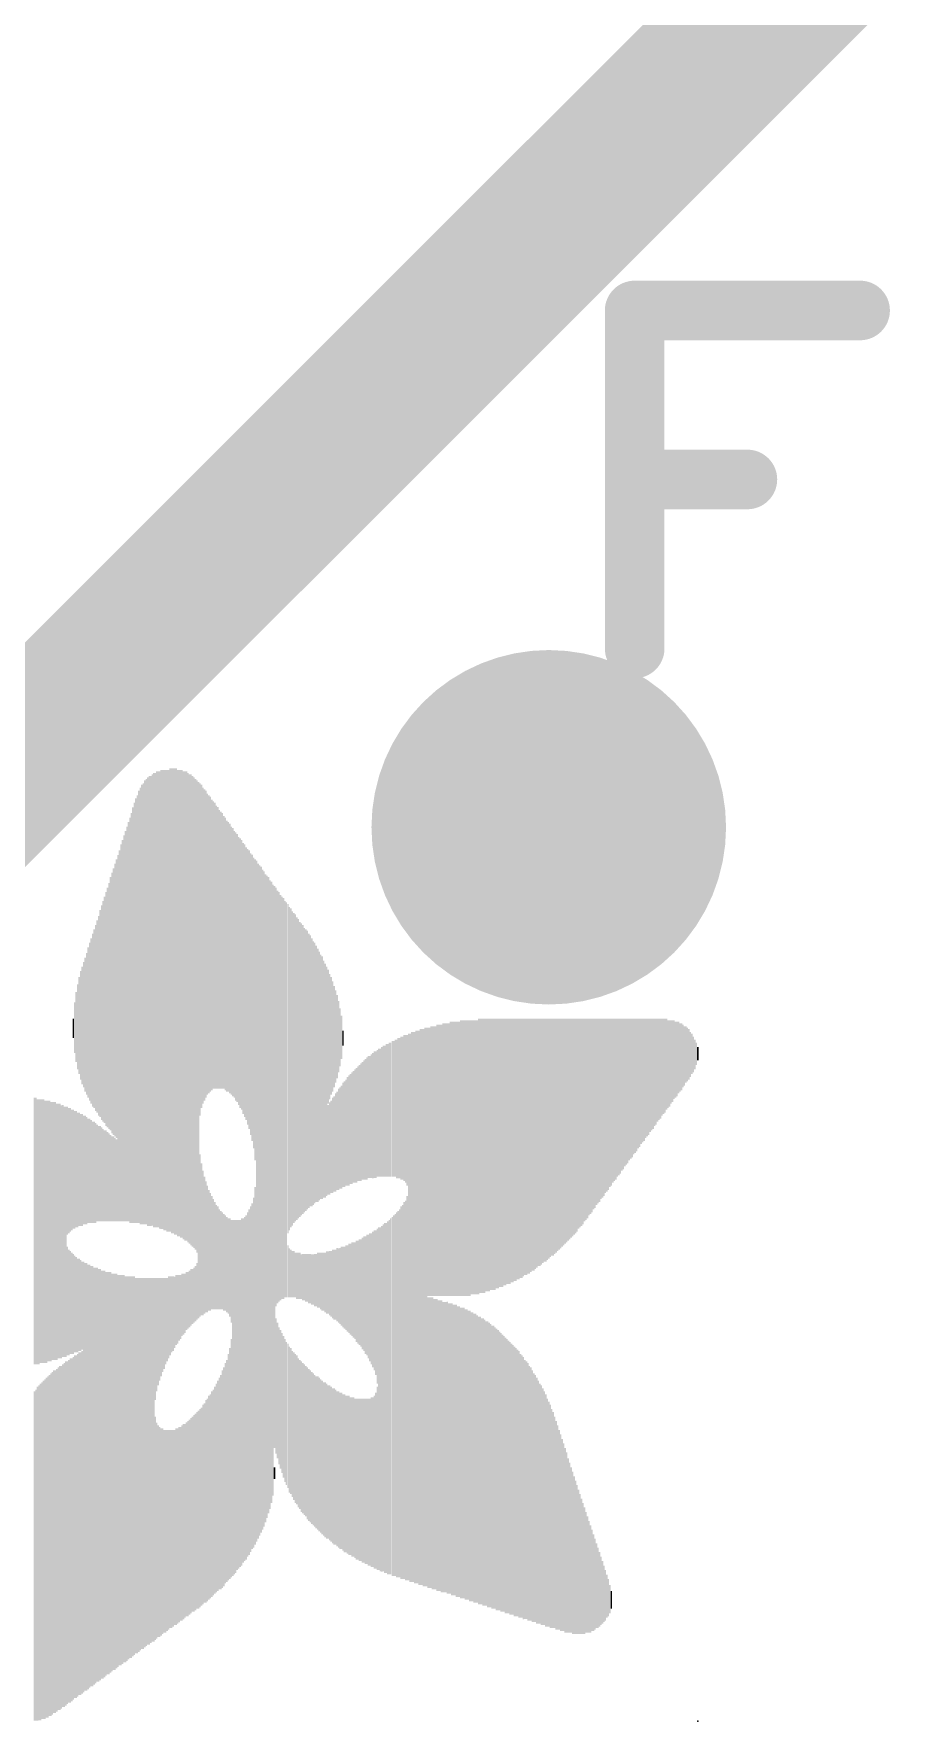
# Model space of a CAD drawing. Extents: x -5.3 to 35, y -5.3 to 31.
# Drawn here: x 2.748 to 4.944, y 16.129 to 20.444 of the extents above; entities that cross this region are included whole.
import ezdxf

# ---------------------------------------------------------------- set-up
doc = ezdxf.new("R2010")
doc.units = 0
for name, color, linetype in [('1', 12, 'CONTINUOUS'), ('18', 110, 'CONTINUOUS'), ('21', 40, 'CONTINUOUS'), ('23', 40, 'CONTINUOUS')]:
    doc.layers.add(name, color=color, linetype=linetype)

# ---------------------------------------------------------------- blocks, each defined once
blk = doc.blocks.new('RECT')
blk.add_solid([(-0.5, -0.5), (0.5, -0.5), (-0.5, 0.5), (0.5, 0.5)])
blk = doc.blocks.new('ROUNDV')
at = {"const_width": 0.5}
blk.add_lwpolyline([(0, -0.25, 1), (0, 0.25, 1), (0, -0.25)], format="xyb", dxfattribs=at)

msp = doc.modelspace()

# ---------------------------------------------------------------- linework, layer by layer
at = {"layer": '1', "const_width": 0.4064}
msp.add_lwpolyline([(1.651, 17.526), (5.461, 21.336)], dxfattribs=at)
at = {"layer": '21', "const_width": 0.1524}
for points in [[(4.2836, 18.8722), (4.2836, 19.7365)], [(4.2836, 19.7365), (4.8598, 19.7365)], [(4.2836, 19.3044), (4.5717, 19.3044)]]:
    msp.add_lwpolyline(points, dxfattribs=at)
at = {"layer": '21', "const_width": 0.0762}
for points in [[(4.3217, 19.7365, 1), (4.2455, 19.7365)], [(4.2836, 19.7746, 1), (4.2836, 19.6984)], [(4.8598, 19.6984, 1), (4.8598, 19.7746)], [(4.2836, 19.3425, 1), (4.2836, 19.2663)], [(4.5717, 19.2663, 1), (4.5717, 19.3425)], [(4.2455, 18.8722, 1), (4.3217, 18.8722)]]:
    msp.add_lwpolyline(points, format="xyb", dxfattribs=at)
at = {"layer": '23'}
msp.add_point((4.445, 16.129), dxfattribs=at)

# ---------------------------------------------------------------- block references
at = {"layer": '18', "xscale": 0.9064, "yscale": 0.9064}
msp.add_blockref('ROUNDV', (4.064, 18.415), dxfattribs=at)
msp.add_blockref('ROUNDV', (4.064, 18.415), dxfattribs=at)
at = {"layer": '21', "rotation": 90}
for p, xscale, yscale in [((3.062, 17.9749), 1.1659, 0.0038), ((3.0658, 17.9749), 1.1659, 0.0038), ((3.0696, 17.9731), 1.1697, 0.0038), ((3.0734, 17.9749), 1.1735, 0.0038), ((3.0772, 17.9749), 1.1735, 0.0038), ((3.081, 17.9731), 1.1773, 0.0038), ((3.0848, 17.9731), 1.1773, 0.0038), ((3.0886, 17.9712), 1.1811, 0.0038), ((3.0925, 17.9712), 1.1811, 0.0039), ((3.0963, 17.9731), 1.1849, 0.0038), ((3.1001, 17.9712), 1.1887, 0.0038), ((3.1039, 17.9712), 1.1887, 0.0038), ((3.1077, 17.9693), 1.1925, 0.0038), ((3.1115, 17.9693), 1.1925, 0.0038), ((3.1153, 17.9655), 1.1925, 0.0038), ((3.1191, 17.9655), 1.1925, 0.0038), ((3.1229, 17.9635), 1.1964, 0.0038), ((3.1267, 17.9635), 1.1964, 0.0038), ((3.1305, 17.9597), 1.1964, 0.0039), ((3.1344, 17.9578), 1.2002, 0.0038), ((3.1382, 17.9578), 1.2002, 0.0038), ((3.0201, 17.9578), 1.1164, 0.0038), ((3.0239, 17.9616), 1.124, 0.0038), ((3.0277, 17.9635), 1.1278, 0.0038), ((3.0315, 17.9673), 1.1354, 0.0038), ((3.0353, 17.9692), 1.1392, 0.0038), ((3.0391, 17.9692), 1.1468, 0.0038), ((3.0429, 17.9711), 1.1506, 0.0038), ((3.0467, 17.9711), 1.1506, 0.0038), ((3.0505, 17.9731), 1.1545, 0.0038), ((3.0544, 17.9731), 1.1621, 0.0039), ((3.0582, 17.9731), 1.1621, 0.0038), ((3.142, 17.954), 1.2002, 0.0038), ((3.1458, 17.9502), 1.2002, 0.0038), ((3.1496, 17.9483), 1.204, 0.0038), ((3.1534, 17.9444), 1.2039, 0.0038), ((3.1572, 17.9407), 1.2039, 0.0038), ((3.161, 17.9368), 1.2039, 0.0038), ((3.1648, 17.9311), 1.2078, 0.0038), ((3.1686, 17.8454), 1.3716, 0.0039), ((3.1725, 18.1026), 0.8496, 0.0038), ((3.1763, 18.1102), 0.8268, 0.0038), ((3.1801, 18.1121), 0.8078, 0.0038), ((3.1839, 18.1141), 0.7963, 0.0038), ((3.0048, 17.9407), 1.0745, 0.0038), ((3.0086, 17.9464), 1.0859, 0.0038), ((3.0124, 17.9502), 1.0935, 0.0038), ((3.0163, 17.9559), 1.1049, 0.0039), ((3.1877, 18.1159), 0.7848, 0.0038), ((3.1915, 18.1159), 0.7696, 0.0038), ((3.1953, 18.1159), 0.762, 0.0038), ((3.1991, 18.1159), 0.7544, 0.0038), ((3.2029, 18.114), 0.743, 0.0038), ((3.2067, 18.114), 0.7354, 0.0039), ((3.2106, 18.1121), 0.7316, 0.0038), ((3.2144, 18.1083), 0.7239, 0.0038), ((2.9896, 17.9178), 1.021, 0.0038), ((2.9934, 17.9216), 1.0364, 0.0038), ((2.9972, 17.9273), 1.0478, 0.0038), ((3.001, 17.9349), 1.063, 0.0038), ((3.2182, 18.1064), 0.7201, 0.0038), ((3.222, 18.1026), 0.7125, 0.0038), ((3.2258, 18.1007), 0.7087, 0.0038), ((3.2296, 18.0988), 0.7049, 0.0038), ((3.2334, 18.095), 0.6973, 0.0038), ((3.2372, 18.0912), 0.6973, 0.0038), ((3.241, 18.0854), 0.6934, 0.0038), ((3.2449, 18.0835), 0.6896, 0.0039), ((2.9743, 17.895), 0.9753, 0.0038), ((2.9782, 17.9007), 0.9867, 0.0039), ((2.982, 17.9064), 0.9982, 0.0038), ((2.9858, 17.9121), 1.0096, 0.0038), ((3.2487, 18.0797), 0.6896, 0.0038), ((3.2525, 18.074), 0.6858, 0.0038), ((3.2563, 18.0702), 0.6858, 0.0038), ((3.2601, 18.0645), 0.682, 0.0038), ((3.2639, 18.0588), 0.6858, 0.0038), ((3.2677, 18.055), 0.6858, 0.0038), ((3.2715, 18.0473), 0.6858, 0.0038), ((3.2753, 18.0416), 0.6896, 0.0038), ((3.2791, 18.0378), 0.6896, 0.0038), ((2.9629, 17.8759), 0.9372, 0.0038), ((2.9667, 17.8816), 0.9486, 0.0038), ((2.9705, 17.8893), 0.9639, 0.0038), ((3.283, 18.0283), 0.6934, 0.0039), ((3.2868, 18.0226), 0.6972, 0.0038), ((3.2906, 18.015), 0.6973, 0.0038), ((3.2944, 18.0074), 0.7049, 0.0038), ((3.2982, 17.9997), 0.7124, 0.0038), ((3.302, 17.9883), 0.7201, 0.0038), ((3.3058, 17.9788), 0.7315, 0.0038), ((2.9477, 17.9654), 0.6668, 0.0038), ((2.9515, 17.9692), 0.682, 0.0038), ((2.9553, 17.9731), 0.6973, 0.0038), ((2.9591, 17.9769), 0.7125, 0.0038), ((3.3096, 17.9654), 0.743, 0.0038), ((3.3134, 17.9483), 0.7696, 0.0038), ((3.3172, 17.4587), 1.7412, 0.0038), ((3.3211, 17.4587), 1.726, 0.0039), ((3.3249, 17.4606), 1.7145, 0.0038), ((3.3287, 17.4625), 1.703, 0.0038), ((3.3325, 17.4625), 1.6878, 0.0038), ((3.3363, 17.4644), 1.6764, 0.0038), ((2.9362, 17.954), 0.6134, 0.0038), ((2.9401, 17.9578), 0.6286, 0.0039), ((2.9439, 17.9636), 0.6477, 0.0038), ((3.3401, 17.4663), 1.6574, 0.0038), ((3.3439, 17.4702), 1.6421, 0.0038), ((3.3477, 17.474), 1.6269, 0.0038), ((3.3515, 17.4758), 1.6078, 0.0038), ((3.3553, 17.4816), 1.5887, 0.0038), ((3.3592, 17.4872), 1.5621, 0.0039), ((3.363, 17.5463), 1.4364, 0.0038), ((3.3668, 17.7254), 1.0706, 0.0038), ((3.3706, 17.7254), 1.0554, 0.0038), ((2.921, 17.9407), 0.5487, 0.0038), ((2.9248, 17.9444), 0.5639, 0.0038), ((2.9286, 17.9483), 0.5791, 0.0038), ((2.9324, 17.9502), 0.5982, 0.0038), ((3.3744, 17.7254), 1.0478, 0.0038), ((3.3782, 17.7234), 1.0363, 0.0038), ((3.382, 17.7234), 1.0287, 0.0038), ((3.3858, 17.7216), 1.0249, 0.0038), ((3.3896, 17.7197), 1.0135, 0.0038), ((3.3934, 17.7178), 1.0097, 0.0038), ((3.3973, 17.7978), 0.842, 0.0039), ((3.4011, 17.7978), 0.8268, 0.0038), ((2.9096, 17.9312), 0.4915, 0.0038), ((2.9134, 17.9331), 0.5105, 0.0038), ((2.9172, 17.9388), 0.5295, 0.0038), ((3.4049, 17.7997), 0.8154, 0.0038), ((3.4087, 17.7978), 0.8039, 0.0038), ((3.4125, 17.7996), 0.7925, 0.0038), ((3.4163, 17.7997), 0.7848, 0.0038), ((3.4201, 17.7978), 0.7734, 0.0038), ((3.4239, 17.7978), 0.7658, 0.0038), ((3.4277, 17.7959), 0.7544, 0.0038), ((3.4315, 17.7959), 0.7468, 0.0038), ((2.8943, 17.9197), 0.423, 0.0038), ((2.8981, 17.9216), 0.442, 0.0038), ((2.902, 17.9254), 0.4572, 0.0039), ((2.9058, 17.9273), 0.4762, 0.0038), ((3.4354, 17.7959), 0.7391, 0.0039), ((3.4392, 17.794), 0.7277, 0.0038), ((3.443, 17.794), 0.7201, 0.0038), ((3.4468, 17.794), 0.7125, 0.0038), ((3.4506, 17.792), 0.7011, 0.0038), ((3.4544, 17.7921), 0.6934, 0.0038), ((3.4582, 17.7883), 0.6858, 0.0038), ((2.8791, 17.9102), 0.3429, 0.0038), ((2.8829, 17.9121), 0.362, 0.0038), ((2.8867, 17.9159), 0.3848, 0.0038), ((2.8905, 17.9178), 0.4038, 0.0038), ((3.462, 17.7864), 0.6743, 0.0038), ((3.4658, 17.7864), 0.6667, 0.0038), ((3.4696, 17.7844), 0.6553, 0.0038), ((3.4735, 17.7807), 0.6477, 0.0039), ((3.4773, 17.7788), 0.6363, 0.0038), ((3.4811, 17.7768), 0.6248, 0.0038), ((3.4849, 17.7749), 0.621, 0.0038), ((2.8677, 17.9083), 0.2781, 0.0038), ((2.8715, 17.9083), 0.301, 0.0038), ((2.8753, 17.9102), 0.32, 0.0038), ((3.4887, 17.7711), 0.6058, 0.0038), ((3.4925, 17.7673), 0.5982, 0.0038), ((3.4963, 17.7654), 0.5868, 0.0038), ((3.5001, 17.8797), 0.3429, 0.0038), ((3.5039, 17.8797), 0.32, 0.0038), ((2.86, 17.9045), 0.2171, 0.0038), ((2.8639, 17.9083), 0.2477, 0.0039), ((3.5077, 17.8816), 0.301, 0.0038), ((3.5116, 17.8797), 0.282, 0.0039), ((3.5154, 17.8797), 0.259, 0.0038), ((3.5192, 17.8797), 0.2362, 0.0038), ((2.8524, 17.9026), 0.1295, 0.0038), ((2.8562, 17.9045), 0.1791, 0.0038), ((3.523, 17.8797), 0.2134, 0.0038), ((3.5268, 17.8797), 0.1828, 0.0038), ((3.5306, 17.8778), 0.1486, 0.0038), ((2.8486, 17.9007), 0.0495, 0.0038), ((3.5344, 17.8778), 0.1105, 0.0038), ((3.7783, 17.5635), 0.6934, 0.0039), ((3.7821, 17.5635), 0.6934, 0.0038), ((3.7859, 17.5635), 0.6934, 0.0038), ((3.7897, 17.5635), 0.6934, 0.0038), ((3.7935, 17.5654), 0.6972, 0.0038), ((3.7973, 17.5654), 0.6972, 0.0038), ((3.8011, 17.5654), 0.6972, 0.0038), ((3.8049, 17.5654), 0.6972, 0.0038), ((3.8087, 17.5654), 0.6972, 0.0038), ((3.8125, 17.5673), 0.701, 0.0038), ((3.8164, 17.5673), 0.701, 0.0039), ((3.8202, 17.5673), 0.701, 0.0038), ((3.824, 17.5673), 0.701, 0.0038), ((3.8278, 17.5673), 0.701, 0.0038), ((3.8316, 17.5673), 0.701, 0.0038), ((3.8354, 17.5673), 0.701, 0.0038), ((3.8392, 17.5692), 0.7048, 0.0038), ((3.843, 17.5692), 0.7048, 0.0038), ((3.8468, 17.5692), 0.7048, 0.0038), ((3.8506, 17.5692), 0.7048, 0.0038), ((3.8545, 17.5692), 0.7048, 0.0039), ((3.8583, 17.5692), 0.7048, 0.0038), ((3.8621, 17.5692), 0.7048, 0.0038), ((3.8659, 17.5711), 0.701, 0.0038), ((3.8697, 17.5711), 0.701, 0.0038), ((3.8735, 17.5711), 0.701, 0.0038), ((3.8773, 17.5711), 0.701, 0.0038), ((3.8811, 17.5711), 0.701, 0.0038), ((3.8849, 17.573), 0.7048, 0.0038), ((3.8887, 17.5749), 0.701, 0.0038), ((3.8926, 17.5749), 0.701, 0.0039), ((3.8964, 17.5749), 0.701, 0.0038), ((3.9002, 17.5749), 0.701, 0.0038), ((3.904, 17.5768), 0.6972, 0.0038), ((3.9078, 17.5768), 0.6972, 0.0038), ((3.9116, 17.5768), 0.6972, 0.0038), ((3.9154, 17.5787), 0.6934, 0.0038), ((3.9192, 17.5787), 0.6934, 0.0038), ((3.923, 17.5787), 0.6934, 0.0038), ((3.9268, 17.5787), 0.6934, 0.0038), ((3.9306, 17.5806), 0.6896, 0.0039), ((3.9345, 17.5806), 0.6896, 0.0038), ((3.9383, 17.5825), 0.6858, 0.0038), ((3.9421, 17.5825), 0.6858, 0.0038), ((3.9459, 17.5825), 0.6858, 0.0038), ((3.9497, 17.5844), 0.682, 0.0038), ((3.9535, 17.5844), 0.682, 0.0038), ((3.9573, 17.5863), 0.6782, 0.0038), ((3.9611, 17.5863), 0.6782, 0.0038), ((3.9649, 17.5863), 0.6782, 0.0038), ((3.9688, 17.5882), 0.6744, 0.0039), ((3.9726, 17.5882), 0.6744, 0.0038), ((3.9764, 17.5902), 0.6705, 0.0038), ((3.9802, 17.5902), 0.6705, 0.0038), ((3.984, 17.5921), 0.6667, 0.0038), ((3.9878, 17.5921), 0.6667, 0.0038), ((3.9916, 17.5939), 0.6629, 0.0038), ((3.9954, 17.5939), 0.6629, 0.0038), ((3.9992, 17.5959), 0.6591, 0.0038), ((4.003, 17.5978), 0.6553, 0.0038), ((4.0069, 17.5978), 0.6553, 0.0039), ((4.0107, 17.5997), 0.6515, 0.0038), ((4.0145, 17.5997), 0.6515, 0.0038), ((4.0183, 17.6015), 0.6477, 0.0038), ((4.0221, 17.6035), 0.6439, 0.0038), ((4.0259, 17.6035), 0.6439, 0.0038), ((4.0297, 17.6054), 0.6401, 0.0038), ((4.0335, 17.6073), 0.6363, 0.0038), ((4.0373, 17.6092), 0.6324, 0.0038), ((4.0411, 17.6092), 0.6324, 0.0038), ((4.045, 17.6111), 0.6286, 0.0039), ((4.0488, 17.613), 0.6248, 0.0038), ((4.0526, 17.6149), 0.621, 0.0038), ((4.0564, 17.6149), 0.621, 0.0038), ((4.0602, 17.6168), 0.6172, 0.0038), ((4.064, 17.6187), 0.6134, 0.0038), ((4.0678, 17.6206), 0.6096, 0.0038), ((4.0716, 17.6225), 0.6058, 0.0038), ((4.0754, 17.6225), 0.6058, 0.0038), ((4.0792, 17.6244), 0.602, 0.0038), ((4.0831, 17.6263), 0.5982, 0.0039), ((4.0869, 17.6283), 0.5943, 0.0038), ((4.0907, 17.6302), 0.5905, 0.0038), ((4.0945, 17.632), 0.5867, 0.0038), ((4.0983, 17.634), 0.5829, 0.0038), ((4.1021, 17.6359), 0.5791, 0.0038), ((4.1059, 17.6378), 0.5753, 0.0038), ((4.1097, 17.6396), 0.5715, 0.0038), ((4.1135, 17.6416), 0.5677, 0.0038), ((4.1173, 17.6435), 0.5639, 0.0038), ((4.1212, 17.6454), 0.5601, 0.0039), ((4.125, 17.6473), 0.5562, 0.0038), ((4.1288, 17.6492), 0.5524, 0.0038), ((4.1326, 17.6511), 0.5486, 0.0038), ((4.1364, 17.653), 0.5448, 0.0038), ((4.1402, 17.6568), 0.5372, 0.0038), ((4.144, 17.6587), 0.5334, 0.0038), ((4.1478, 17.6606), 0.5296, 0.0038), ((4.1516, 17.6625), 0.5258, 0.0038), ((4.1554, 17.6664), 0.5181, 0.0038), ((4.1593, 17.6683), 0.5143, 0.0039), ((4.1631, 17.6701), 0.5105, 0.0038), ((4.1669, 17.674), 0.5029, 0.0038), ((4.1707, 17.6759), 0.4991, 0.0038), ((4.1745, 17.6777), 0.4953, 0.0038), ((4.1783, 17.6816), 0.4877, 0.0038), ((4.1821, 17.6835), 0.4839, 0.0038), ((4.1859, 17.6873), 0.4762, 0.0038), ((4.1897, 17.6892), 0.4724, 0.0038), ((4.1935, 17.6911), 0.4686, 0.0038), ((4.1974, 17.6949), 0.461, 0.0039), ((4.2012, 17.6968), 0.4572, 0.0038), ((4.205, 17.6987), 0.4534, 0.0038), ((4.2088, 17.7025), 0.4458, 0.0038), ((4.2126, 17.7045), 0.4419, 0.0038), ((4.2164, 17.7064), 0.4381, 0.0038), ((4.2202, 17.7102), 0.4305, 0.0038), ((4.224, 17.7121), 0.4267, 0.0038), ((4.2278, 17.7158), 0.4191, 0.0038), ((4.2316, 17.7178), 0.4153, 0.0038), ((4.2355, 17.7197), 0.4115, 0.0039), ((4.2393, 17.7235), 0.4038, 0.0038), ((4.2431, 17.7254), 0.4, 0.0038), ((4.2469, 17.7273), 0.3962, 0.0038), ((4.2507, 17.7311), 0.3886, 0.0038), ((4.2545, 17.733), 0.3848, 0.0038), ((4.2583, 17.7368), 0.3772, 0.0038), ((4.2621, 17.7387), 0.3734, 0.0038), ((4.2659, 17.7406), 0.3696, 0.0038), ((4.2697, 17.7445), 0.3619, 0.0038), ((4.2736, 17.7463), 0.3581, 0.0039), ((4.2774, 17.7483), 0.3543, 0.0038), ((4.2812, 17.7521), 0.3467, 0.0038), ((4.285, 17.7539), 0.3429, 0.0038), ((4.2888, 17.7559), 0.3391, 0.0038), ((4.2926, 17.7597), 0.3315, 0.0038), ((4.2964, 17.7616), 0.3276, 0.0038), ((4.3002, 17.7654), 0.32, 0.0038), ((4.304, 17.7673), 0.3162, 0.0038), ((4.3078, 17.7692), 0.3124, 0.0038), ((4.3117, 17.773), 0.3048, 0.0039), ((4.3155, 17.7749), 0.301, 0.0038), ((4.3193, 17.7768), 0.2972, 0.0038), ((4.3231, 17.7807), 0.2895, 0.0038), ((4.3269, 17.7826), 0.2857, 0.0038), ((4.3307, 17.7844), 0.2819, 0.0038), ((4.3345, 17.7883), 0.2743, 0.0038), ((4.3383, 17.7902), 0.2705, 0.0038), ((4.3421, 17.794), 0.2629, 0.0038), ((4.3459, 17.7959), 0.2591, 0.0038), ((4.3498, 17.7978), 0.2553, 0.0039), ((4.3536, 17.8016), 0.2476, 0.0038), ((4.3574, 17.8035), 0.2438, 0.0038), ((4.3612, 17.8054), 0.24, 0.0038), ((4.365, 17.8092), 0.2324, 0.0038), ((4.3688, 17.8092), 0.2248, 0.0038), ((4.3726, 17.8111), 0.221, 0.0038), ((4.3764, 17.8149), 0.2134, 0.0038), ((4.3802, 17.8169), 0.2095, 0.0038), ((4.384, 17.8207), 0.2019, 0.0038), ((4.3879, 17.8207), 0.1943, 0.0039), ((4.3917, 17.8225), 0.1905, 0.0038), ((4.3955, 17.8264), 0.1829, 0.0038), ((4.3993, 17.8264), 0.1753, 0.0038), ((4.4031, 17.8283), 0.1715, 0.0038), ((4.4069, 17.8302), 0.16, 0.0038), ((3.5382, 17.8758), 0.0381, 0.0038), ((3.664, 17.695), 0.3467, 0.0039), ((3.6678, 17.695), 0.3467, 0.0038), ((3.6716, 17.6969), 0.3505, 0.0038), ((3.6754, 17.6949), 0.3544, 0.0038), ((3.6792, 17.6968), 0.3582, 0.0038), ((3.683, 17.6968), 0.3582, 0.0038), ((3.6868, 17.6968), 0.3658, 0.0038), ((3.6906, 17.6968), 0.3658, 0.0038), ((3.6944, 17.6968), 0.3734, 0.0038), ((3.6982, 17.6949), 0.3772, 0.0038), ((3.7021, 17.6911), 0.3848, 0.0039), ((3.7059, 17.1882), 1.3983, 0.0038), ((3.7097, 17.1863), 1.4021, 0.0038), ((3.7135, 17.1882), 1.4059, 0.0038), ((3.7173, 17.1882), 1.4059, 0.0038), ((3.7211, 17.1863), 1.4097, 0.0038), ((3.7249, 17.1882), 1.4135, 0.0038), ((3.7287, 17.1882), 1.4135, 0.0038), ((3.7325, 17.1863), 1.4173, 0.0038), ((3.7363, 17.1882), 1.4211, 0.0038), ((3.7402, 17.1882), 1.4211, 0.0039), ((3.744, 17.1863), 1.4249, 0.0038), ((3.7478, 17.1882), 1.4288, 0.0038), ((3.7516, 17.1882), 1.4288, 0.0038), ((3.7554, 17.5597), 0.6858, 0.0038), ((3.7592, 17.5597), 0.6858, 0.0038), ((3.763, 17.5616), 0.6896, 0.0038), ((3.7668, 17.5616), 0.6896, 0.0038), ((3.7706, 17.5616), 0.6896, 0.0038), ((3.7744, 17.5616), 0.6896, 0.0038), ((4.4107, 17.8302), 0.1524, 0.0038), ((4.4145, 17.834), 0.1448, 0.0038), ((4.4183, 17.834), 0.1372, 0.0038), ((4.4221, 17.834), 0.1295, 0.0038), ((4.426, 17.834), 0.1143, 0.0039), ((4.4298, 17.8359), 0.1029, 0.0038), ((4.4336, 17.834), 0.0914, 0.0038), ((4.4374, 17.834), 0.0762, 0.0038), ((3.5954, 17.6682), 0.3086, 0.0038), ((3.5992, 17.6701), 0.3125, 0.0038), ((3.603, 17.674), 0.3125, 0.0038), ((3.6068, 17.674), 0.3125, 0.0038), ((3.6106, 17.6759), 0.3163, 0.0038), ((3.6144, 17.6777), 0.3201, 0.0038), ((3.6182, 17.6797), 0.3239, 0.0038), ((3.622, 17.6797), 0.3239, 0.0038), ((3.6259, 17.6835), 0.3238, 0.0039), ((3.6297, 17.6854), 0.3276, 0.0038), ((3.6335, 17.6854), 0.3276, 0.0038), ((3.6373, 17.6873), 0.3314, 0.0038), ((3.6411, 17.6892), 0.3352, 0.0038), ((3.6449, 17.6892), 0.3352, 0.0038), ((3.6487, 17.6911), 0.339, 0.0038), ((3.6525, 17.6911), 0.339, 0.0038), ((3.6563, 17.693), 0.3429, 0.0038), ((3.6601, 17.693), 0.3429, 0.0038), ((4.4412, 17.8359), 0.0572, 0.0038), ((4.445, 17.8359), 0.0343, 0.0038), ((3.5535, 17.6396), 0.2819, 0.0038), ((3.5573, 17.6435), 0.2819, 0.0038), ((3.5611, 17.6454), 0.2858, 0.0038), ((3.5649, 17.6492), 0.2858, 0.0038), ((3.5687, 17.6511), 0.2896, 0.0038), ((3.5725, 17.653), 0.2934, 0.0038), ((3.5763, 17.6568), 0.2934, 0.0038), ((3.5801, 17.6587), 0.2972, 0.0038), ((3.5839, 17.6606), 0.301, 0.0038), ((3.5878, 17.6644), 0.301, 0.0039), ((3.5916, 17.6663), 0.3048, 0.0038), ((3.523, 17.613), 0.2514, 0.0038), ((3.5268, 17.6168), 0.259, 0.0038), ((3.5306, 17.6207), 0.2591, 0.0038), ((3.5344, 17.6226), 0.2629, 0.0038), ((3.5382, 17.6283), 0.2667, 0.0038), ((3.542, 17.6302), 0.2705, 0.0038), ((3.5458, 17.634), 0.2705, 0.0038), ((3.5497, 17.6378), 0.2781, 0.0039), ((2.7496, 17.3825), 0.682, 0.0039), ((2.7534, 17.3825), 0.682, 0.0038), ((2.7572, 17.3806), 0.6782, 0.0038), ((2.761, 17.3806), 0.6782, 0.0038), ((2.7648, 17.3825), 0.6744, 0.0038), ((2.7686, 17.3825), 0.6744, 0.0038), ((2.7724, 17.3825), 0.6744, 0.0038), ((2.7762, 17.3806), 0.6706, 0.0038), ((2.78, 17.3806), 0.6706, 0.0038), ((2.7838, 17.3825), 0.6668, 0.0038), ((2.7877, 17.3825), 0.6668, 0.0039), ((2.7915, 17.3806), 0.663, 0.0038), ((2.7953, 17.3825), 0.6592, 0.0038), ((2.7991, 17.3825), 0.6592, 0.0038), ((2.8029, 17.3825), 0.6592, 0.0038), ((2.8067, 17.3805), 0.6553, 0.0038), ((2.8105, 17.3825), 0.6515, 0.0038), ((2.8143, 17.3825), 0.6515, 0.0038), ((2.8181, 17.3805), 0.6477, 0.0038), ((2.8219, 17.3825), 0.6439, 0.0038), ((2.8258, 17.3805), 0.6401, 0.0039), ((2.8296, 17.3805), 0.6401, 0.0038), ((2.8334, 17.5368), 0.3276, 0.0038), ((2.8372, 17.5368), 0.32, 0.0038), ((2.841, 17.5387), 0.3162, 0.0038), ((2.8448, 17.5387), 0.3086, 0.0038), ((2.8486, 17.5406), 0.3048, 0.0038), ((3.5001, 17.5901), 0.2286, 0.0038), ((3.5039, 17.5939), 0.2363, 0.0038), ((3.5077, 17.5978), 0.2363, 0.0038), ((3.5116, 17.6015), 0.2439, 0.0039), ((3.5154, 17.6054), 0.2438, 0.0038), ((3.5192, 17.6092), 0.2514, 0.0038), ((2.8524, 17.5387), 0.301, 0.0038), ((2.8562, 17.5406), 0.2972, 0.0038), ((2.86, 17.5387), 0.2934, 0.0038), ((2.8639, 17.5406), 0.2896, 0.0039), ((2.8677, 17.5387), 0.2858, 0.0038), ((2.8715, 17.5387), 0.2858, 0.0038), ((2.8753, 17.5387), 0.2782, 0.0038), ((2.8791, 17.5387), 0.2782, 0.0038), ((2.8829, 17.5368), 0.2744, 0.0038), ((2.8867, 17.5368), 0.2667, 0.0038), ((2.8905, 17.5368), 0.2667, 0.0038), ((2.8943, 17.5349), 0.2629, 0.0038), ((2.8981, 17.5329), 0.2591, 0.0038), ((2.902, 17.5329), 0.2591, 0.0039), ((2.9058, 17.5311), 0.2553, 0.0038), ((2.9096, 17.5311), 0.2476, 0.0038), ((2.9134, 17.5292), 0.2438, 0.0038), ((2.9172, 17.5292), 0.2438, 0.0038), ((2.921, 17.5273), 0.24, 0.0038), ((2.9248, 17.5254), 0.2362, 0.0038), ((2.9286, 17.5235), 0.2324, 0.0038), ((2.9324, 17.5235), 0.2324, 0.0038), ((2.9362, 17.5216), 0.2286, 0.0038), ((2.9401, 17.5197), 0.2247, 0.0039), ((2.9439, 17.5177), 0.2209, 0.0038), ((2.9477, 17.5159), 0.2171, 0.0038), ((2.9515, 17.5159), 0.2171, 0.0038), ((2.9553, 17.514), 0.2133, 0.0038), ((2.9591, 17.5121), 0.2095, 0.0038), ((3.1725, 17.3711), 0.4153, 0.0038), ((3.1763, 17.3615), 0.3886, 0.0038), ((3.1801, 17.352), 0.3696, 0.0038), ((3.1839, 17.3463), 0.3506, 0.0038), ((3.1877, 17.3424), 0.3353, 0.0038), ((3.1915, 17.3368), 0.3239, 0.0038), ((3.1953, 17.333), 0.3086, 0.0038), ((3.1991, 17.3292), 0.3009, 0.0038), ((3.3134, 17.0377), 0.9144, 0.0038), ((3.2029, 17.3272), 0.2895, 0.0038), ((3.2067, 17.3235), 0.2819, 0.0039), ((3.2106, 17.3196), 0.2743, 0.0038), ((3.2144, 17.3159), 0.2667, 0.0038), ((3.2182, 17.314), 0.2629, 0.0038), ((3.222, 17.3101), 0.2552, 0.0038), ((3.2258, 17.3082), 0.2514, 0.0038), ((3.2982, 16.9958), 0.8839, 0.0038), ((3.302, 17.0034), 0.884, 0.0038), ((3.3058, 17.0111), 0.8839, 0.0038), ((3.3096, 17.0206), 0.8953, 0.0038), ((3.6792, 16.9653), 0.9372, 0.0038), ((3.683, 16.9672), 0.941, 0.0038), ((3.6868, 16.9691), 0.9525, 0.0038), ((3.6906, 16.9711), 0.9563, 0.0038), ((3.6944, 16.9748), 0.9639, 0.0038), ((3.6982, 16.9748), 0.9716, 0.0038), ((3.7021, 16.9805), 0.983, 0.0039), ((3.2296, 17.3063), 0.2476, 0.0038), ((3.2334, 17.3025), 0.2476, 0.0038), ((3.2372, 17.3006), 0.2438, 0.0038), ((3.241, 17.2967), 0.2439, 0.0038), ((3.2449, 17.293), 0.2439, 0.0039), ((3.2487, 17.2891), 0.2515, 0.0038), ((3.2525, 17.2797), 0.2629, 0.0038), ((3.2563, 16.9558), 0.9106, 0.0038), ((3.2601, 16.9577), 0.9068, 0.0038), ((3.2639, 16.9596), 0.903, 0.0038), ((3.2677, 16.9634), 0.8954, 0.0038), ((3.2715, 16.9653), 0.8916, 0.0038), ((3.2753, 16.9672), 0.8878, 0.0038), ((3.2791, 16.971), 0.8878, 0.0038), ((3.283, 16.9748), 0.8801, 0.0039), ((3.2868, 16.9787), 0.8801, 0.0038), ((3.2906, 16.9825), 0.8801, 0.0038), ((3.2944, 16.9901), 0.8801, 0.0038), ((3.6297, 16.9538), 0.8763, 0.0038), ((3.6335, 16.952), 0.8801, 0.0038), ((3.6373, 16.9538), 0.8839, 0.0038), ((3.6411, 16.9558), 0.8877, 0.0038), ((3.6449, 16.9558), 0.8953, 0.0038), ((3.6487, 16.9558), 0.8953, 0.0038), ((3.6525, 16.9558), 0.903, 0.0038), ((3.6563, 16.9577), 0.9068, 0.0038), ((3.6601, 16.9596), 0.9106, 0.0038), ((3.664, 16.9596), 0.9182, 0.0039), ((3.6678, 16.9615), 0.922, 0.0038), ((3.6716, 16.9634), 0.9258, 0.0038), ((3.6754, 16.9634), 0.9334, 0.0038), ((3.5535, 17.2358), 0.2286, 0.0038), ((3.5573, 17.2339), 0.2324, 0.0038), ((3.5611, 17.2339), 0.24, 0.0038), ((3.5649, 17.232), 0.2438, 0.0038), ((3.5687, 17.2301), 0.2476, 0.0038), ((3.5725, 17.2281), 0.2591, 0.0038), ((3.5763, 17.2263), 0.2629, 0.0038), ((3.5801, 17.2263), 0.2705, 0.0038), ((3.5839, 17.2244), 0.2743, 0.0038), ((3.5878, 17.2225), 0.2857, 0.0039), ((3.5916, 17.2225), 0.2934, 0.0038), ((3.5954, 17.2187), 0.301, 0.0038), ((3.5992, 17.2187), 0.3086, 0.0038), ((3.603, 17.2149), 0.3163, 0.0038), ((3.6068, 17.2129), 0.3277, 0.0038), ((3.6106, 17.2092), 0.3353, 0.0038), ((3.6144, 17.2073), 0.3467, 0.0038), ((3.6182, 17.2053), 0.3581, 0.0038), ((3.622, 17.1996), 0.3696, 0.0038), ((3.6259, 17.1901), 0.3962, 0.0039), ((2.8334, 17.2035), 0.2781, 0.0038), ((2.8372, 17.1997), 0.2705, 0.0038), ((2.841, 17.1997), 0.2629, 0.0038), ((2.8448, 17.1977), 0.259, 0.0038), ((2.8486, 17.1958), 0.2552, 0.0038), ((2.8524, 17.1958), 0.2476, 0.0038), ((2.8562, 17.1939), 0.2438, 0.0038), ((2.86, 17.192), 0.24, 0.0038), ((2.8639, 17.1939), 0.2362, 0.0039), ((2.8677, 17.192), 0.2324, 0.0038), ((2.8715, 17.192), 0.2248, 0.0038), ((2.8753, 16.7538), 1.1011, 0.0038), ((3.3973, 17.2796), 0.1334, 0.0039), ((3.4011, 17.2758), 0.1258, 0.0038), ((3.4049, 17.2739), 0.122, 0.0038), ((3.4087, 17.272), 0.1182, 0.0038), ((3.4125, 17.272), 0.1182, 0.0038), ((3.4163, 17.2701), 0.1143, 0.0038), ((3.4201, 17.2682), 0.1181, 0.0038), ((3.4239, 17.2682), 0.1181, 0.0038), ((3.4277, 17.2682), 0.1181, 0.0038), ((3.4315, 17.2662), 0.1143, 0.0038), ((3.4354, 17.2644), 0.1181, 0.0039), ((3.4392, 17.2644), 0.1181, 0.0038), ((3.443, 17.2625), 0.1219, 0.0038), ((3.4468, 17.2625), 0.1219, 0.0038), ((3.4506, 17.2606), 0.1257, 0.0038), ((3.4544, 17.2606), 0.1257, 0.0038), ((3.4582, 17.2586), 0.1295, 0.0038), ((3.462, 17.2586), 0.1295, 0.0038), ((3.4658, 17.2568), 0.1333, 0.0038), ((3.4696, 17.2568), 0.1333, 0.0038), ((3.4735, 17.2568), 0.1409, 0.0039), ((3.4773, 17.2568), 0.1409, 0.0038), ((3.4811, 17.2549), 0.1447, 0.0038), ((3.4849, 17.253), 0.1485, 0.0038), ((3.4887, 17.253), 0.1485, 0.0038), ((3.4925, 17.251), 0.1524, 0.0038), ((3.4963, 17.251), 0.1601, 0.0038), ((3.5001, 17.251), 0.1601, 0.0038), ((3.5039, 17.2492), 0.1639, 0.0038), ((3.5077, 17.2473), 0.1677, 0.0038), ((3.5116, 17.2473), 0.1753, 0.0039), ((3.5154, 17.2454), 0.1791, 0.0038), ((3.5192, 17.2454), 0.1791, 0.0038), ((3.523, 17.2454), 0.1867, 0.0038), ((3.5268, 17.2434), 0.1905, 0.0038), ((3.5306, 17.2416), 0.1943, 0.0038), ((3.5344, 17.2416), 0.2019, 0.0038), ((3.5382, 17.2396), 0.2058, 0.0038), ((3.542, 17.2377), 0.2096, 0.0038), ((3.5458, 17.2377), 0.2172, 0.0038), ((3.5497, 17.2358), 0.221, 0.0039), ((2.8791, 16.7538), 1.0935, 0.0038), ((2.8829, 16.7538), 1.0935, 0.0038), ((2.8867, 16.7538), 1.0859, 0.0038), ((2.8905, 16.7557), 1.0821, 0.0038), ((2.8943, 16.7557), 1.0745, 0.0038), ((2.8981, 16.7557), 1.0745, 0.0038), ((2.902, 16.7557), 1.0668, 0.0039), ((2.9058, 16.7577), 1.0629, 0.0038), ((2.9096, 16.7596), 1.0591, 0.0038), ((2.9134, 16.7577), 1.0553, 0.0038), ((2.9172, 16.7596), 1.0515, 0.0038), ((2.921, 16.7596), 1.0439, 0.0038), ((2.9248, 16.7596), 1.0439, 0.0038), ((2.9286, 16.7614), 1.0401, 0.0038), ((2.9324, 16.7614), 1.0325, 0.0038), ((2.9362, 16.7633), 1.0287, 0.0038), ((2.9401, 16.7633), 1.0287, 0.0039), ((2.9439, 16.7653), 1.0249, 0.0038), ((2.9477, 16.7653), 1.0173, 0.0038), ((2.9515, 16.7672), 1.0135, 0.0038), ((2.9553, 16.7672), 1.0135, 0.0038), ((2.9591, 16.7691), 1.0096, 0.0038), ((2.9629, 16.7691), 1.002, 0.0038), ((2.9667, 16.771), 0.9982, 0.0038), ((2.9705, 16.771), 0.9982, 0.0038), ((2.9743, 16.7729), 0.9944, 0.0038), ((2.9782, 16.7748), 0.9906, 0.0039), ((2.982, 16.7729), 0.9868, 0.0038), ((2.9858, 16.7748), 0.983, 0.0038), ((2.9896, 16.7767), 0.9792, 0.0038), ((2.9934, 16.7786), 0.9754, 0.0038), ((2.9972, 16.7786), 0.9754, 0.0038), ((3.001, 16.7805), 0.9716, 0.0038), ((3.0048, 16.7824), 0.9678, 0.0038), ((3.0086, 16.7825), 0.9601, 0.0038), ((3.0124, 16.7825), 0.9601, 0.0038), ((3.0163, 16.7843), 0.9563, 0.0039), ((3.0201, 16.7863), 0.9525, 0.0038), ((3.0239, 16.7882), 0.9487, 0.0038), ((3.0277, 16.7882), 0.9487, 0.0038), ((3.0315, 16.7901), 0.9449, 0.0038), ((3.0353, 16.7919), 0.9411, 0.0038), ((3.0391, 16.7938), 0.9373, 0.0038), ((3.0429, 16.7938), 0.9373, 0.0038), ((3.0467, 16.7958), 0.9335, 0.0038), ((3.0505, 16.7977), 0.9297, 0.0038), ((3.0544, 16.7977), 0.9297, 0.0039), ((3.0582, 17.1063), 0.3124, 0.0038), ((3.062, 17.1177), 0.2896, 0.0038), ((3.0658, 17.1254), 0.2743, 0.0038), ((3.0696, 17.1311), 0.2629, 0.0038), ((3.0734, 17.1367), 0.2515, 0.0038), ((3.0772, 17.1425), 0.2401, 0.0038), ((3.081, 17.1463), 0.2324, 0.0038), ((3.0848, 17.152), 0.221, 0.0038), ((3.0886, 17.1558), 0.2134, 0.0038), ((3.0925, 17.1615), 0.2096, 0.0039), ((3.0963, 17.1654), 0.2019, 0.0038), ((3.1001, 17.1692), 0.1943, 0.0038), ((3.1039, 17.1711), 0.1905, 0.0038), ((3.1077, 17.1748), 0.1829, 0.0038), ((3.1115, 17.1806), 0.1791, 0.0038), ((3.1153, 17.1824), 0.1753, 0.0038), ((3.1191, 17.1863), 0.1676, 0.0038), ((3.1229, 17.1882), 0.1638, 0.0038), ((3.1267, 17.1939), 0.16, 0.0038), ((3.1305, 17.1958), 0.1562, 0.0039), ((3.1344, 17.1977), 0.1524, 0.0038), ((3.1382, 17.2034), 0.1486, 0.0038), ((3.142, 17.2053), 0.1448, 0.0038), ((3.1458, 17.2091), 0.1448, 0.0038), ((3.1496, 17.2129), 0.1447, 0.0038), ((3.1534, 17.2149), 0.1409, 0.0038), ((3.1572, 17.2187), 0.1409, 0.0038), ((3.161, 17.2225), 0.141, 0.0038), ((3.1648, 17.2282), 0.1448, 0.0038), ((3.7554, 16.8415), 0.7429, 0.0038), ((3.7592, 16.8415), 0.7429, 0.0038), ((3.763, 16.8415), 0.7429, 0.0038), ((3.7668, 16.8395), 0.7467, 0.0038), ((3.7706, 16.8377), 0.7429, 0.0038), ((3.7744, 16.8377), 0.7429, 0.0038), ((3.7783, 16.8358), 0.7467, 0.0039), ((3.7821, 16.8339), 0.7429, 0.0038), ((3.7859, 16.8339), 0.7429, 0.0038), ((3.7897, 16.8319), 0.7467, 0.0038), ((3.7935, 16.83), 0.7429, 0.0038), ((3.7973, 16.83), 0.7429, 0.0038), ((3.8011, 16.83), 0.7429, 0.0038), ((3.8049, 16.8282), 0.7467, 0.0038), ((3.8087, 16.8263), 0.7429, 0.0038), ((3.8125, 16.8263), 0.7429, 0.0038), ((3.8164, 16.8243), 0.7468, 0.0039), ((3.8202, 16.8224), 0.743, 0.0038), ((3.824, 16.8224), 0.743, 0.0038), ((3.8278, 16.8205), 0.7468, 0.0038), ((3.8316, 16.8186), 0.743, 0.0038), ((3.8354, 16.8186), 0.743, 0.0038), ((3.8392, 16.8148), 0.743, 0.0038), ((3.843, 16.8148), 0.743, 0.0038), ((3.8468, 16.8148), 0.743, 0.0038), ((3.8506, 16.811), 0.743, 0.0038), ((3.8545, 16.811), 0.743, 0.0039), ((3.8583, 16.8091), 0.7392, 0.0038), ((3.8621, 16.8072), 0.743, 0.0038), ((3.8659, 16.8053), 0.7391, 0.0038), ((3.8697, 16.8053), 0.7391, 0.0038), ((3.3668, 16.9863), 0.3467, 0.0038), ((3.3706, 16.9748), 0.3467, 0.0038), ((3.3744, 16.9614), 0.3505, 0.0038), ((3.8735, 16.8014), 0.7391, 0.0038), ((3.8773, 16.8014), 0.7391, 0.0038), ((3.8811, 16.7995), 0.7353, 0.0038), ((3.8849, 16.7958), 0.7353, 0.0038), ((3.8887, 16.7958), 0.7353, 0.0038), ((3.8926, 16.7938), 0.7315, 0.0039), ((3.8964, 16.7919), 0.7353, 0.0038), ((3.9002, 16.7901), 0.7315, 0.0038), ((3.904, 16.7882), 0.7277, 0.0038), ((3.9078, 16.7863), 0.7315, 0.0038), ((3.9116, 16.7843), 0.7277, 0.0038), ((3.9154, 16.7825), 0.7239, 0.0038), ((3.9192, 16.7787), 0.7239, 0.0038), ((3.923, 16.7787), 0.7239, 0.0038), ((3.9268, 16.7767), 0.72, 0.0038), ((3.9306, 16.7729), 0.7201, 0.0039), ((3.2525, 16.8015), 0.6096, 0.0038), ((3.3782, 16.952), 0.3543, 0.0038), ((3.382, 16.9425), 0.3581, 0.0038), ((3.3858, 16.9329), 0.362, 0.0038), ((3.3896, 16.9234), 0.3658, 0.0038), ((3.3934, 16.9157), 0.3657, 0.0038), ((3.3973, 16.9101), 0.3695, 0.0039), ((3.9345, 16.7709), 0.7163, 0.0038), ((3.9383, 16.7691), 0.7125, 0.0038), ((3.9421, 16.7653), 0.7125, 0.0038), ((3.9459, 16.7633), 0.7087, 0.0038), ((3.9497, 16.7614), 0.7049, 0.0038), ((3.9535, 16.7577), 0.7049, 0.0038), ((3.9573, 16.7557), 0.7011, 0.0038), ((3.9611, 16.7538), 0.6973, 0.0038), ((3.9649, 16.75), 0.6972, 0.0038), ((3.9688, 16.7481), 0.6934, 0.0039), ((3.9726, 16.7462), 0.6896, 0.0038), ((2.8258, 16.6053), 0.8801, 0.0039), ((2.8296, 16.609), 0.8801, 0.0038), ((2.8334, 16.611), 0.8763, 0.0038), ((2.8372, 16.6148), 0.8763, 0.0038), ((2.841, 16.6166), 0.8801, 0.0038), ((2.8448, 16.6185), 0.8763, 0.0038), ((2.8486, 16.6224), 0.8763, 0.0038), ((2.8524, 16.6263), 0.8763, 0.0038), ((2.8562, 16.6263), 0.8763, 0.0038), ((2.86, 16.6301), 0.8763, 0.0038), ((2.8639, 16.6339), 0.8763, 0.0039), ((2.8677, 16.6339), 0.8763, 0.0038), ((2.8715, 16.6377), 0.8763, 0.0038), ((3.2372, 16.7633), 0.5639, 0.0038), ((3.241, 16.7691), 0.5677, 0.0038), ((3.2449, 16.7786), 0.5792, 0.0039), ((3.2487, 16.7882), 0.5905, 0.0038), ((3.4011, 16.9005), 0.3734, 0.0038), ((3.4049, 16.8967), 0.3734, 0.0038), ((3.4087, 16.8891), 0.3734, 0.0038), ((3.4125, 16.8834), 0.3772, 0.0038), ((3.4163, 16.8777), 0.381, 0.0038), ((3.4201, 16.8739), 0.381, 0.0038), ((3.4239, 16.8662), 0.381, 0.0038), ((3.4277, 16.8624), 0.381, 0.0038), ((3.4315, 16.8567), 0.3848, 0.0038), ((3.4354, 16.8529), 0.3848, 0.0039), ((3.9764, 16.7424), 0.6896, 0.0038), ((3.9802, 16.7405), 0.6858, 0.0038), ((3.984, 16.7386), 0.682, 0.0038), ((3.9878, 16.7348), 0.682, 0.0038), ((3.9916, 16.731), 0.6744, 0.0038), ((3.9954, 16.7291), 0.6706, 0.0038), ((3.9992, 16.7252), 0.6705, 0.0038), ((4.003, 16.7215), 0.6629, 0.0038), ((4.0069, 16.7196), 0.6591, 0.0039), ((4.0107, 16.7157), 0.6591, 0.0038), ((2.7762, 16.5691), 0.8687, 0.0038), ((2.78, 16.5729), 0.8687, 0.0038), ((2.7838, 16.5748), 0.8725, 0.0038), ((2.7877, 16.5785), 0.8725, 0.0039), ((2.7915, 16.5804), 0.8763, 0.0038), ((2.7953, 16.5843), 0.8763, 0.0038), ((2.7991, 16.5882), 0.8763, 0.0038), ((2.8029, 16.5882), 0.8763, 0.0038), ((2.8067, 16.592), 0.8763, 0.0038), ((2.8105, 16.5958), 0.8763, 0.0038), ((2.8143, 16.5977), 0.8801, 0.0038), ((2.8181, 16.5996), 0.8763, 0.0038), ((2.8219, 16.6034), 0.8763, 0.0038), ((3.222, 16.7367), 0.541, 0.0038), ((3.2258, 16.7405), 0.5486, 0.0038), ((3.2296, 16.7482), 0.5563, 0.0038), ((3.2334, 16.7538), 0.5601, 0.0038), ((3.4392, 16.8491), 0.3848, 0.0038), ((3.443, 16.8453), 0.3848, 0.0038), ((3.4468, 16.8396), 0.3886, 0.0038), ((3.4506, 16.8358), 0.3887, 0.0038), ((3.4544, 16.8319), 0.3887, 0.0038), ((3.4582, 16.8281), 0.3886, 0.0038), ((3.462, 16.8243), 0.3886, 0.0038), ((3.4658, 16.8205), 0.3886, 0.0038), ((3.4696, 16.8167), 0.3886, 0.0038), ((3.4735, 16.8148), 0.3924, 0.0039), ((3.4773, 16.811), 0.3924, 0.0038), ((3.4811, 16.8072), 0.3924, 0.0038), ((4.0145, 16.712), 0.6515, 0.0038), ((4.0183, 16.7101), 0.6477, 0.0038), ((4.0221, 16.7044), 0.6439, 0.0038), ((4.0259, 16.7005), 0.6362, 0.0038), ((4.0297, 16.6986), 0.6324, 0.0038), ((4.0335, 16.6929), 0.6286, 0.0038), ((2.7496, 16.5519), 0.842, 0.0039), ((2.7534, 16.5538), 0.8458, 0.0038), ((2.7572, 16.5576), 0.8534, 0.0038), ((2.761, 16.5596), 0.8573, 0.0038), ((2.7648, 16.5615), 0.8611, 0.0038), ((2.7686, 16.5653), 0.8611, 0.0038), ((2.7724, 16.5672), 0.8649, 0.0038), ((3.1953, 16.7005), 0.522, 0.0038), ((3.1991, 16.7043), 0.522, 0.0038), ((3.2029, 16.71), 0.5258, 0.0038), ((3.2067, 16.7138), 0.5258, 0.0039), ((3.2106, 16.7196), 0.5295, 0.0038), ((3.2144, 16.7253), 0.5334, 0.0038), ((3.2182, 16.731), 0.5372, 0.0038), ((3.4849, 16.8034), 0.3924, 0.0038), ((3.4887, 16.7995), 0.3925, 0.0038), ((3.4925, 16.7977), 0.3963, 0.0038), ((3.4963, 16.7938), 0.3963, 0.0038), ((3.5001, 16.7919), 0.3925, 0.0038), ((3.5039, 16.7901), 0.3963, 0.0038), ((3.5077, 16.7862), 0.3962, 0.0038), ((3.5116, 16.7824), 0.3962, 0.0039), ((3.5154, 16.7805), 0.4, 0.0038), ((3.5192, 16.7786), 0.3962, 0.0038), ((3.523, 16.7748), 0.3962, 0.0038), ((3.5268, 16.7729), 0.4, 0.0038), ((3.5306, 16.7691), 0.4, 0.0038), ((3.5344, 16.7691), 0.4, 0.0038), ((3.5382, 16.7653), 0.4001, 0.0038), ((3.542, 16.7633), 0.4039, 0.0038), ((3.5458, 16.7614), 0.4001, 0.0038), ((3.5497, 16.7596), 0.4039, 0.0039), ((3.5535, 16.7577), 0.4077, 0.0038), ((3.6182, 16.7405), 0.442, 0.0038), ((3.622, 16.7443), 0.4496, 0.0038), ((3.6259, 16.75), 0.4686, 0.0039), ((4.0373, 16.6891), 0.621, 0.0038), ((4.0411, 16.6853), 0.6134, 0.0038), ((4.045, 16.6815), 0.6135, 0.0039), ((4.0488, 16.6776), 0.6058, 0.0038), ((4.0526, 16.6738), 0.5982, 0.0038), ((4.0564, 16.6681), 0.5944, 0.0038), ((3.161, 16.6643), 0.503, 0.0038), ((3.1648, 16.6682), 0.5029, 0.0038), ((3.1686, 16.67), 0.5067, 0.0039), ((3.1725, 16.6739), 0.5067, 0.0038), ((3.1763, 16.6776), 0.5067, 0.0038), ((3.1801, 16.6834), 0.5105, 0.0038), ((3.1839, 16.6871), 0.5105, 0.0038), ((3.1877, 16.691), 0.5182, 0.0038), ((3.1915, 16.6948), 0.5182, 0.0038), ((3.5573, 16.7557), 0.4039, 0.0038), ((3.5611, 16.7538), 0.4077, 0.0038), ((3.5649, 16.7538), 0.4077, 0.0038), ((3.5687, 16.7501), 0.4077, 0.0038), ((3.5725, 16.7482), 0.4115, 0.0038), ((3.5763, 16.7482), 0.4115, 0.0038), ((3.5801, 16.7462), 0.4153, 0.0038), ((3.5839, 16.7462), 0.4153, 0.0038), ((3.5878, 16.7444), 0.4191, 0.0039), ((3.5916, 16.7444), 0.4191, 0.0038), ((3.5954, 16.7425), 0.4229, 0.0038), ((3.5992, 16.7425), 0.4229, 0.0038), ((3.603, 16.7405), 0.4268, 0.0038), ((3.6068, 16.7405), 0.4268, 0.0038), ((3.6106, 16.7405), 0.4344, 0.0038), ((3.6144, 16.7405), 0.4344, 0.0038), ((4.0602, 16.6624), 0.583, 0.0038), ((4.064, 16.6586), 0.5753, 0.0038), ((4.0678, 16.6529), 0.5715, 0.0038), ((4.0716, 16.6471), 0.5601, 0.0038), ((4.0754, 16.6434), 0.5525, 0.0038), ((3.0582, 16.6224), 0.5715, 0.0038), ((3.062, 16.6167), 0.5524, 0.0038), ((3.0658, 16.6148), 0.541, 0.0038), ((3.0696, 16.6129), 0.5372, 0.0038), ((3.0734, 16.6129), 0.5296, 0.0038), ((3.0772, 16.6148), 0.5258, 0.0038), ((3.081, 16.6148), 0.5182, 0.0038), ((3.0848, 16.6148), 0.5182, 0.0038), ((3.0886, 16.6167), 0.5144, 0.0038), ((3.0925, 16.6186), 0.5106, 0.0039), ((3.0963, 16.6205), 0.5068, 0.0038), ((3.1001, 16.6205), 0.5068, 0.0038), ((3.1039, 16.6224), 0.503, 0.0038), ((3.1077, 16.6243), 0.4992, 0.0038), ((3.1115, 16.6262), 0.503, 0.0038), ((3.1153, 16.6282), 0.4991, 0.0038), ((3.1191, 16.6319), 0.4991, 0.0038), ((3.1229, 16.6339), 0.4953, 0.0038), ((3.1267, 16.6358), 0.4991, 0.0038), ((3.1305, 16.6395), 0.4991, 0.0039), ((3.1344, 16.6415), 0.4953, 0.0038), ((3.1382, 16.6453), 0.4953, 0.0038), ((3.142, 16.6471), 0.4991, 0.0038), ((3.1458, 16.651), 0.4991, 0.0038), ((3.1496, 16.6547), 0.4991, 0.0038), ((3.1534, 16.6586), 0.4991, 0.0038), ((3.1572, 16.6605), 0.503, 0.0038), ((4.0792, 16.6376), 0.541, 0.0038), ((4.0831, 16.63), 0.5334, 0.0039), ((4.0869, 16.6243), 0.522, 0.0038), ((4.0907, 16.6186), 0.5106, 0.0038), ((4.0945, 16.611), 0.5029, 0.0038), ((4.0983, 16.6053), 0.4915, 0.0038), ((4.1021, 16.5996), 0.4801, 0.0038), ((4.1059, 16.5919), 0.4724, 0.0038), ((4.1097, 16.5862), 0.461, 0.0038), ((4.1135, 16.5786), 0.4458, 0.0038), ((4.1173, 16.5729), 0.4343, 0.0038), ((3.363, 16.7633), 0.0305, 0.0038), ((4.1212, 16.5672), 0.4229, 0.0039), ((4.125, 16.5596), 0.4153, 0.0038), ((4.1288, 16.5538), 0.4038, 0.0038), ((4.1326, 16.5481), 0.3924, 0.0038), ((4.1364, 16.5424), 0.381, 0.0038), ((4.1402, 16.5367), 0.3696, 0.0038), ((4.144, 16.531), 0.3581, 0.0038), ((4.1478, 16.5252), 0.3467, 0.0038), ((4.1516, 16.5196), 0.3353, 0.0038), ((4.1554, 16.5138), 0.3238, 0.0038), ((4.1593, 16.51), 0.3086, 0.0039), ((4.1631, 16.5043), 0.2972, 0.0038), ((4.1669, 16.4986), 0.2857, 0.0038), ((4.1707, 16.4929), 0.2743, 0.0038), ((4.1745, 16.4891), 0.2591, 0.0038), ((4.1783, 16.4834), 0.2477, 0.0038), ((4.1821, 16.4795), 0.2324, 0.0038), ((4.1859, 16.4757), 0.2172, 0.0038), ((4.1897, 16.47), 0.2058, 0.0038), ((4.1935, 16.4662), 0.1905, 0.0038), ((4.1974, 16.4624), 0.1753, 0.0039), ((4.2012, 16.4586), 0.16, 0.0038), ((4.205, 16.4548), 0.1447, 0.0038), ((4.2088, 16.451), 0.1295, 0.0038), ((4.2126, 16.449), 0.1105, 0.0038), ((4.2164, 16.4453), 0.0953, 0.0038), ((4.2202, 16.4414), 0.0724, 0.0038), ((4.224, 16.4396), 0.0457, 0.0038)]:
    msp.add_blockref('RECT', p, dxfattribs=dict(at, xscale=xscale, yscale=yscale))

doc.saveas('drawing.dxf')
